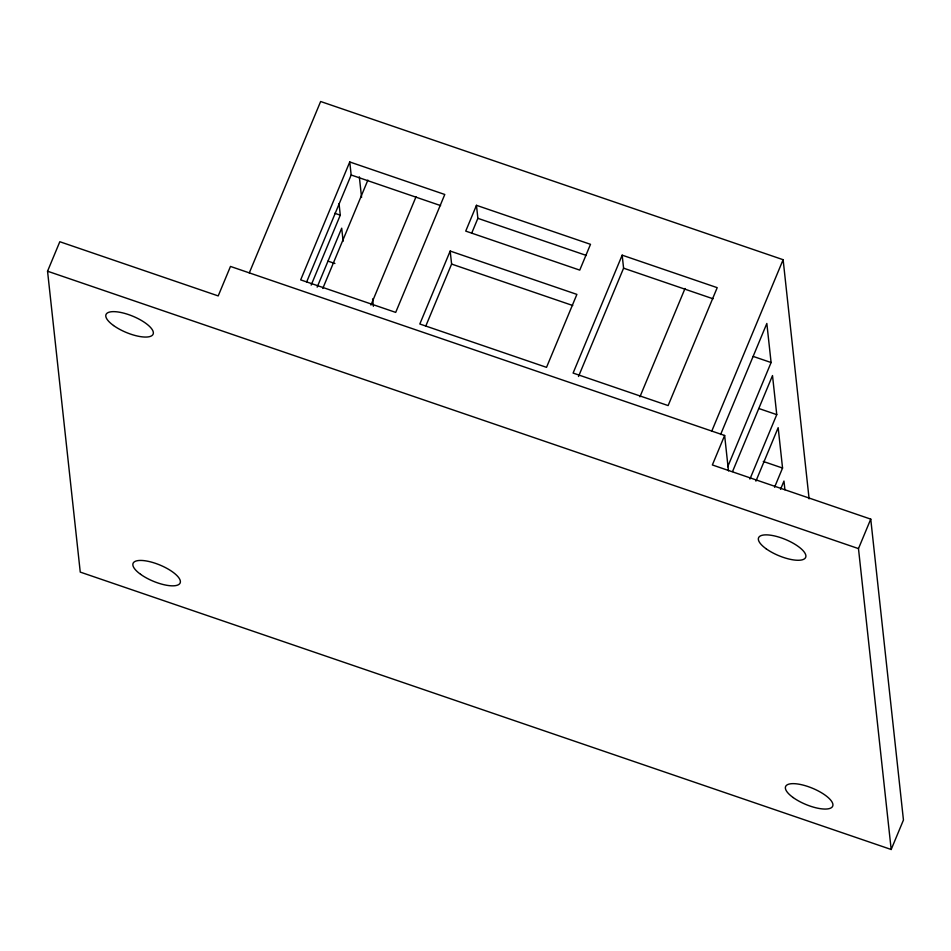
<?xml version="1.0" encoding="UTF-8"?>
<svg xmlns="http://www.w3.org/2000/svg" width="951" height="951" viewBox="0 0 951 951"><rect width="100%" height="100%" fill="white"/><g stroke="black" fill="none" stroke-linecap="round" stroke-linejoin="round"><path stroke-width="1.43" d="M724.638 435.475L712.358 464.956L870.747 519.127L903.45 820.024L891.182 849.493L80.253 572.098L47.55 271.213L59.818 241.732L218.207 295.916L230.475 266.435L724.638 435.475L728.478 470.876M249.305 272.878L320.642 101.507L783.125 259.706L809.111 498.859M349.754 161.967L300.671 279.879L395.699 312.392L444.783 194.48L349.754 161.967L351.169 174.996L306.65 281.936M311.179 285.086L340.28 215.164L339.031 203.585M317.159 287.143L341.694 228.192L343.121 241.221M322.793 288.426L367.882 180.108M370.949 305.069L416.039 196.75M450.18 251.052L419.819 324.006L546.528 367.348L576.888 294.394L450.18 251.052L451.606 264.069L425.727 326.217M476.463 205.321L465.728 231.105L579.753 270.12L590.5 244.324L476.463 205.321L477.877 218.338L471.66 233.268M622.168 255.165L573.096 373.065L668.125 405.578L717.209 287.666L622.168 255.165L623.583 268.182L578.505 376.501M639.94 396.793L685.029 288.486M711.788 431.088L783.125 259.706M720.62 434.512L766.839 323.459L771.095 362.533L727.717 466.739M732.555 471.53L772.509 375.562L776.753 414.636L749.923 479.078M755.914 481.135L778.168 427.665L782.554 468.047L774.566 487.233M780.545 489.301L783.969 481.063L784.92 489.753M891.182 849.493L858.48 548.608L870.747 519.127M351.169 174.996L440.61 205.594M477.877 218.338L586.351 255.45M623.583 268.182L713.024 298.78M334.776 213.286L340.28 215.164M753.18 356.411L771.095 362.533M451.606 264.069L572.74 305.509M328.047 261.145L334.93 263.498M758.85 408.514L776.753 414.636M763.273 461.449L782.554 468.047M47.55 271.213L858.48 548.608M359.335 176.838L361.57 197.439M372.602 298.923L373.398 306.281M113.526 325.515A25.499 8.761 22.6 0 0 152.802 334.728A25.499 8.761 22.6 0 0 122.394 312.808A25.499 8.761 22.6 0 0 113.526 325.515M140.57 574.297A25.499 8.761 22.6 0 0 179.834 583.51A25.499 8.761 22.6 0 0 149.438 561.601A25.499 8.761 22.6 0 0 140.57 574.297M793.11 797.52A25.499 8.761 22.6 0 0 832.375 806.733A25.499 8.761 22.6 0 0 801.978 784.813A25.499 8.761 22.6 0 0 793.11 797.52M766.066 548.727A25.499 8.761 22.6 0 0 805.342 557.952A25.499 8.761 22.6 0 0 774.946 536.031A25.499 8.761 22.6 0 0 766.066 548.727"/></g></svg>
